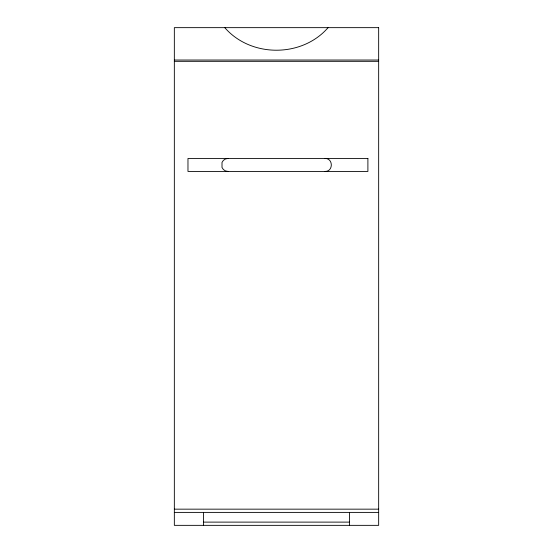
<?xml version="1.0" encoding="UTF-8"?>
<svg xmlns="http://www.w3.org/2000/svg" width="553" height="553" viewBox="0 0 553 553"><rect width="100%" height="100%" fill="white"/><g stroke="black" fill="none" stroke-linecap="round" stroke-linejoin="round"><path stroke-width="0.83" d="M328.074 27.65C301.973 57.74 250.882 57.74 224.781 27.65M227.954 158.469L225.479 158.96L223.377 160.37L222.009 162.416L222.009 167.476L223.377 169.529L225.479 170.932L227.954 171.423M325.102 171.423C333.376 171.63 333.376 158.269 325.102 158.469M174.34 60.028L378.66 60.028M174.34 61.328L378.66 61.328M174.34 509.161L378.66 509.161M174.34 512.396L378.66 512.396M203.483 522.115L349.517 522.115M349.517 512.396L349.517 525.35M203.483 512.396L203.483 525.35M378.66 27.65L174.34 27.65L174.34 525.35L378.66 525.35L378.66 27.65M367.897 158.469L187.972 158.469L187.972 171.423L367.897 171.423L367.897 158.469"/></g></svg>
